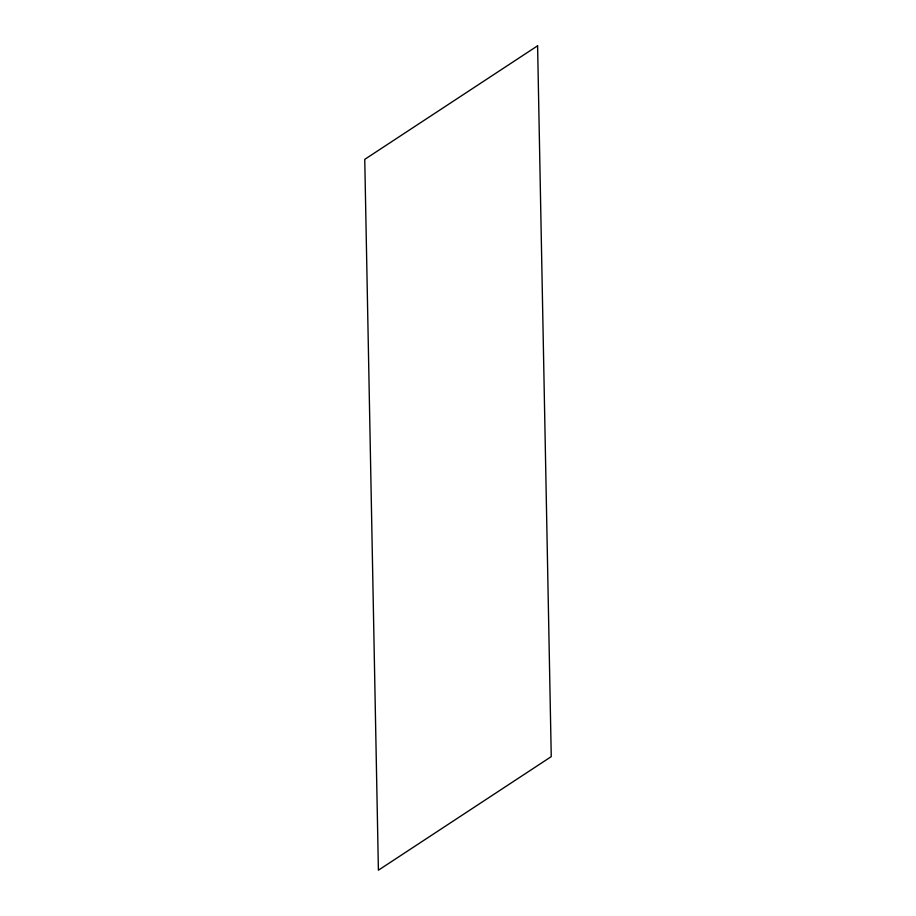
<?xml version="1.0" encoding="UTF-8"?>
<svg xmlns="http://www.w3.org/2000/svg" width="916" height="916" viewBox="0 0 916 916"><rect width="100%" height="100%" fill="white"/><g stroke="black" fill="none" stroke-linecap="round" stroke-linejoin="round"><path stroke-width="1.37" d="M537.6 45.8L364.751 159.361L378.4 870.2L551.249 756.639L537.6 45.8"/></g></svg>
